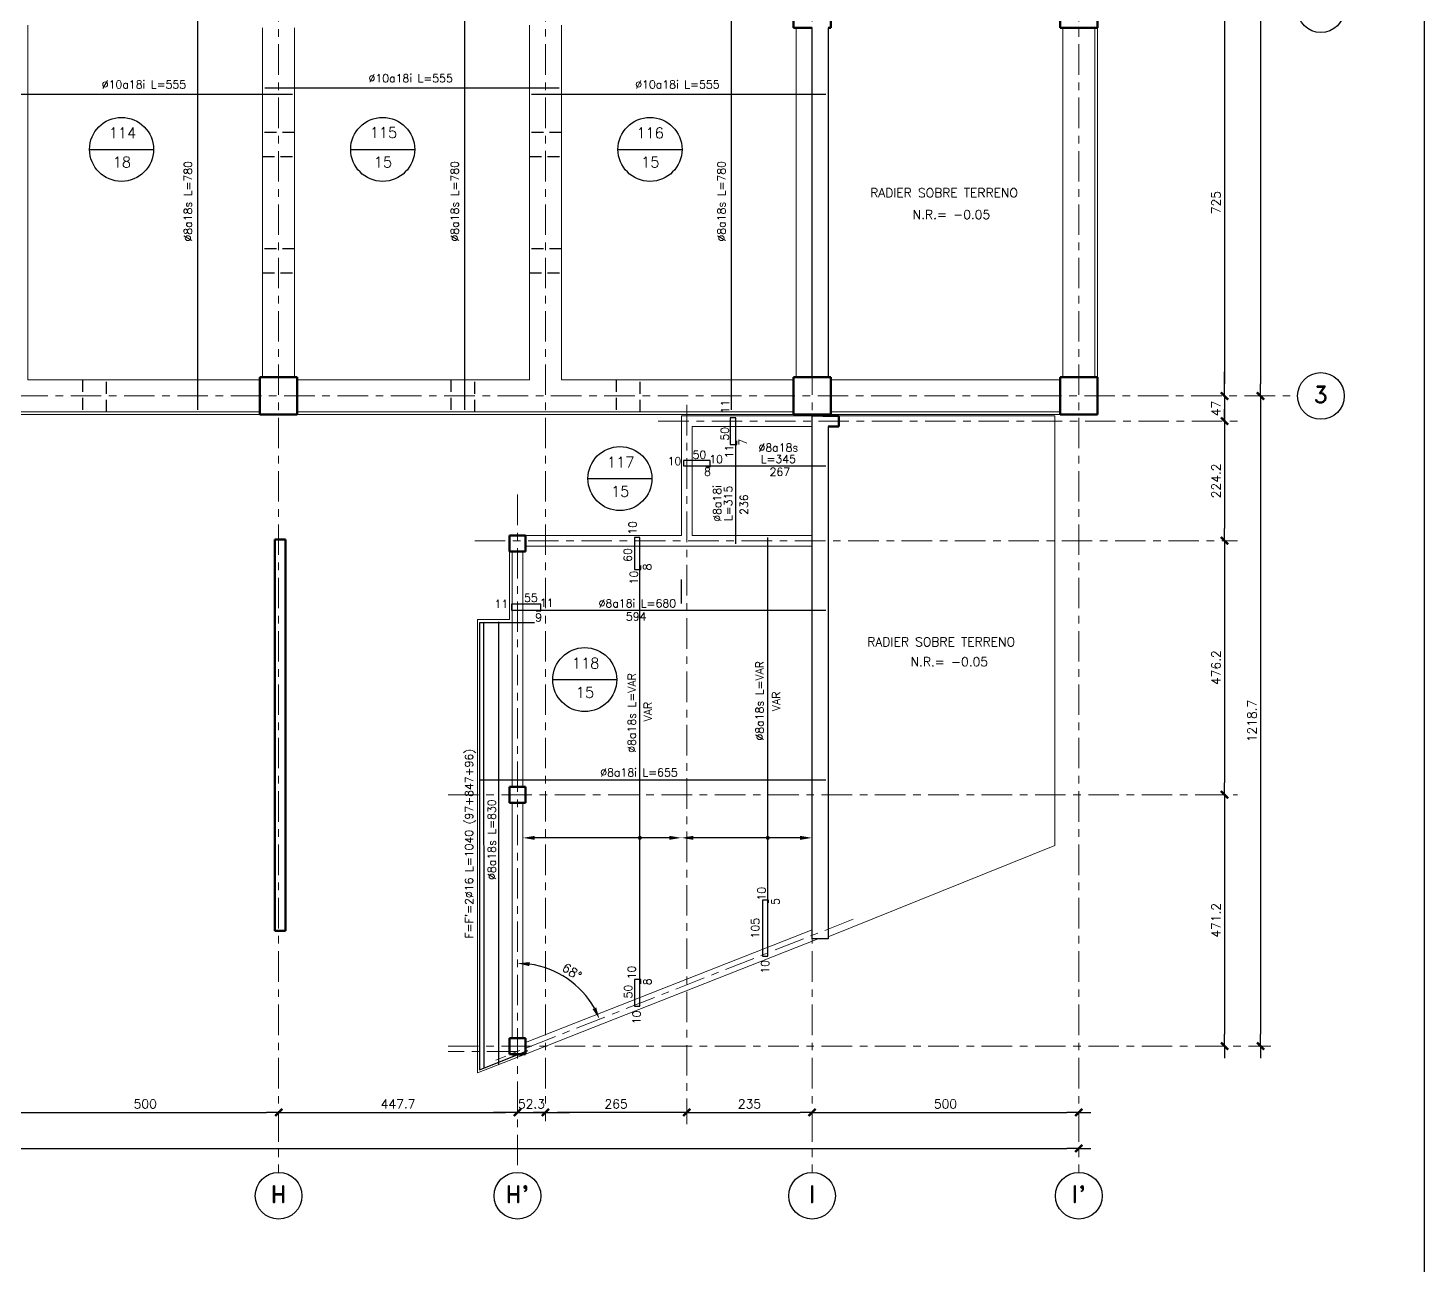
# Model space of a CAD drawing. Extents: x -4 to 6083, y -4 to 8618.
# Drawn here: x 3465 to 6083, y 3452 to 5771 of the extents above; entities that cross this region are included whole.
import ezdxf
from ezdxf.enums import TextEntityAlignment as Align
from ezdxf.xclip import XClip

# ---------------------------------------------------------------- set-up
doc = ezdxf.new("R2010")
doc.units = 0
doc.header["$LTSCALE"] = 45
doc.header["$MEASUREMENT"] = 0
doc.header["$XCLIPFRAME"] = 0
doc.linetypes.add('2017_67-101$0$DASHED', pattern=[0.75, 0.5, -0.25])
doc.linetypes.add('2017_67-101$0$Grid Line', pattern=[2.2225, 1.27, -0.3175, 0.3175, -0.3175])
doc.layers.get('0').update_dxf_attribs({"linetype": 'CONTINUOUS'})
for name, color, linetype in [('2017_67-101$0$RLA-COTAS', 2, 'CONTINUOUS'), ('2017_67-101$0$RLA-SEGMENTOS1', 2, '2017_67-101$0$DASHED'), ('fe', 7, 'CONTINUOUS'), ('RLA-FORMATO', 7, 'CONTINUOUS'), ('RLA-LOSAS', 3, 'CONTINUOUS'), ('TEXTOS-SM', 3, 'CONTINUOUS'), ('TEXTOS50A', 3, 'CONTINUOUS')]:
    doc.layers.add(name, color=color, linetype=linetype)
for name, color, linetype, lineweight in [('2017_67-101$0$RLE-EJE', 3, 'CONTINUOUS', 25), ('2017_67-101$0$RLE-EJES', 1, '2017_67-101$0$Grid Line', 9), ('2017_67-101$0$RLE-LOSA', 3, 'CONTINUOUS', 15), ('2017_67-101$0$RLE-MURO', 3, 'CONTINUOUS', 25), ('2017_67-101$0$RLE-NIVELES', 3, 'CONTINUOUS', 9), ('2017_67-101$0$RLE-PILAR', 3, 'CONTINUOUS', 50), ('2017_67-101$0$RLE-VIGA', 3, 'CONTINUOUS', 15)]:
    doc.layers.add(name, color=color, linetype=linetype, lineweight=lineweight)
doc.styles.add('2017_67-101$0$ROMAND', font='romand', dxfattribs={"height": 31.5})
doc.styles.add('2017_67-101$0$ROMANS', font='ROMANS.shx', dxfattribs={"height": 16.875})
doc.styles.add('ROMAND', font='romand', dxfattribs={"height": 31.5})
doc.styles.add('ROMANS0', font='romans.shx')
doc.dimstyles.new('2017_67-101$0$ING-75', dxfattribs={"dimscale": 75, "dimtxt": 0.27, "dimasz": 0.3, "dimexe": 0, "dimexo": 0, "dimgap": 0.1, "dimtad": 1, "dimdec": 1, "dimzin": 12, "dimdsep": 46, "dimtxsty": '2017_67-101$0$ROMANS', "dimblk": '2017_67-101$0$TICK1', "dimblk1": '2017_67-101$0$TICK1', "dimblk2": '2017_67-101$0$TICK1', "dimcen": 0.09, "dimclrd": 2, "dimclre": 1, "dimclrt": 3, "dimadec": 0, "dimazin": 0, "dimtfac": 1, "dimtdec": 0, "dimtix": 1, "dimtmove": 2, "dimatfit": 3, "dimldrblk": '2017_67-101$0$TICK1', "dimfxl": 0, "dimfxlon": 1, "dimtolj": 1, "dimtzin": 0, "dimarcsym": 0})

# ---------------------------------------------------------------- blocks, each defined once
blk = doc.blocks.new('2017_67-101$0$TICK1')
at = {"color": 2}
for points in [[(0, 0), (-1, 0)], [(0, 0), (1, 0)]]:
    blk.add_lwpolyline(points, dxfattribs=at)
at = {"color": 2, "const_width": 0.2}
blk.add_lwpolyline([(-0.3, -0.3), (0.3, 0.3)], dxfattribs=at)
blk = doc.blocks.new('*D80')
at = {"layer": '2017_67-101$0$RLA-COTAS', "color": 2, "lineweight": -2, "transparency": 16777216}
blk.add_line((1058.8, 532.4), (5538.8, 532.4), dxfattribs=at)
at = {"layer": '2017_67-101$0$RLA-COTAS', "color": 2, "lineweight": -2, "transparency": 16777216, "xscale": 22.5, "yscale": 22.5, "zscale": 22.5, "rotation": 180}
blk.add_blockref('2017_67-101$0$TICK1', (1036.3, 532.4), dxfattribs=at)
at = {"layer": '2017_67-101$0$RLA-COTAS', "color": 2, "lineweight": -2, "transparency": 16777216, "xscale": 22.5, "yscale": 22.5, "zscale": 22.5}
blk.add_blockref('2017_67-101$0$TICK1', (5561.3, 532.4), dxfattribs=at)
at = {"layer": '2017_67-101$0$RLA-COTAS', "color": 3, "transparency": 16777216, "insert": (3298.8, 548.4), "char_height": 16.88, "attachment_point": 5, "style": '2017_67-101$0$ROMANS'}
blk.add_mtext('\\A1;4525', dxfattribs=at)
blk = doc.blocks.new('*D88')
at = {"layer": '2017_67-101$0$RLA-COTAS', "color": 2, "lineweight": -2, "transparency": 16777216}
blk.add_line((3583.8, 599.9), (4038.8, 599.9), dxfattribs=at)
at = {"layer": '2017_67-101$0$RLA-COTAS', "color": 2, "lineweight": -2, "transparency": 16777216, "xscale": 22.5, "yscale": 22.5, "zscale": 22.5, "rotation": 180}
blk.add_blockref('2017_67-101$0$TICK1', (3561.3, 599.9), dxfattribs=at)
at = {"layer": '2017_67-101$0$RLA-COTAS', "color": 2, "lineweight": -2, "transparency": 16777216, "xscale": 22.5, "yscale": 22.5, "zscale": 22.5}
blk.add_blockref('2017_67-101$0$TICK1', (4061.3, 599.9), dxfattribs=at)
at = {"layer": '2017_67-101$0$RLA-COTAS', "color": 3, "transparency": 16777216, "insert": (3811.3, 615.9), "char_height": 16.88, "attachment_point": 5, "style": '2017_67-101$0$ROMANS'}
blk.add_mtext('\\A1;500', dxfattribs=at)
blk = doc.blocks.new('*D89')
at = {"layer": '2017_67-101$0$RLA-COTAS', "color": 2, "lineweight": -2, "transparency": 16777216}
blk.add_line((4083.8, 599.9), (4486.5, 599.9), dxfattribs=at)
at = {"layer": '2017_67-101$0$RLA-COTAS', "color": 2, "lineweight": -2, "transparency": 16777216, "xscale": 22.5, "yscale": 22.5, "zscale": 22.5, "rotation": 180}
blk.add_blockref('2017_67-101$0$TICK1', (4061.3, 599.9), dxfattribs=at)
at = {"layer": '2017_67-101$0$RLA-COTAS', "color": 2, "lineweight": -2, "transparency": 16777216, "xscale": 22.5, "yscale": 22.5, "zscale": 22.5}
blk.add_blockref('2017_67-101$0$TICK1', (4509, 599.9), dxfattribs=at)
at = {"layer": '2017_67-101$0$RLA-COTAS', "color": 3, "transparency": 16777216, "insert": (4285.2, 615.9), "char_height": 16.88, "attachment_point": 5, "style": '2017_67-101$0$ROMANS'}
blk.add_mtext('\\A1;447.7', dxfattribs=at)
blk = doc.blocks.new('*D90')
at = {"layer": '2017_67-101$0$RLA-COTAS', "color": 2, "lineweight": -2, "transparency": 16777216}
for p, q in [((4486.5, 599.9), (4464, 599.9)), ((4509, 599.9), (4561.3, 599.9)), ((4583.8, 599.9), (4606.3, 599.9))]:
    blk.add_line(p, q, dxfattribs=at)
at = {"layer": '2017_67-101$0$RLA-COTAS', "color": 2, "lineweight": -2, "transparency": 16777216, "xscale": 22.5, "yscale": 22.5, "zscale": 22.5}
blk.add_blockref('2017_67-101$0$TICK1', (4509, 599.9), dxfattribs=at)
at = {"layer": '2017_67-101$0$RLA-COTAS', "color": 2, "lineweight": -2, "transparency": 16777216, "xscale": 22.5, "yscale": 22.5, "zscale": 22.5, "rotation": 180}
blk.add_blockref('2017_67-101$0$TICK1', (4561.3, 599.9), dxfattribs=at)
at = {"layer": '2017_67-101$0$RLA-COTAS', "color": 3, "transparency": 16777216, "insert": (4535.2, 615.9), "char_height": 16.88, "attachment_point": 5, "style": '2017_67-101$0$ROMANS'}
blk.add_mtext('\\A1;52.3', dxfattribs=at)
blk = doc.blocks.new('*D91')
at = {"layer": '2017_67-101$0$RLA-COTAS', "color": 2, "lineweight": -2, "transparency": 16777216}
blk.add_line((4848.8, 599.9), (5038.8, 599.9), dxfattribs=at)
at = {"layer": '2017_67-101$0$RLA-COTAS', "color": 2, "lineweight": -2, "transparency": 16777216, "xscale": 22.5, "yscale": 22.5, "zscale": 22.5, "rotation": 180}
blk.add_blockref('2017_67-101$0$TICK1', (4826.3, 599.9), dxfattribs=at)
at = {"layer": '2017_67-101$0$RLA-COTAS', "color": 2, "lineweight": -2, "transparency": 16777216, "xscale": 22.5, "yscale": 22.5, "zscale": 22.5}
blk.add_blockref('2017_67-101$0$TICK1', (5061.3, 599.9), dxfattribs=at)
at = {"layer": '2017_67-101$0$RLA-COTAS', "color": 3, "transparency": 16777216, "insert": (4943.8, 615.9), "char_height": 16.88, "attachment_point": 5, "style": '2017_67-101$0$ROMANS'}
blk.add_mtext('\\A1;235', dxfattribs=at)
blk = doc.blocks.new('*D92')
at = {"layer": '2017_67-101$0$RLA-COTAS', "color": 2, "lineweight": -2, "transparency": 16777216}
blk.add_line((5083.8, 599.9), (5538.8, 599.9), dxfattribs=at)
at = {"layer": '2017_67-101$0$RLA-COTAS', "color": 2, "lineweight": -2, "transparency": 16777216, "xscale": 22.5, "yscale": 22.5, "zscale": 22.5, "rotation": 180}
blk.add_blockref('2017_67-101$0$TICK1', (5061.3, 599.9), dxfattribs=at)
at = {"layer": '2017_67-101$0$RLA-COTAS', "color": 2, "lineweight": -2, "transparency": 16777216, "xscale": 22.5, "yscale": 22.5, "zscale": 22.5}
blk.add_blockref('2017_67-101$0$TICK1', (5561.3, 599.9), dxfattribs=at)
at = {"layer": '2017_67-101$0$RLA-COTAS', "color": 3, "transparency": 16777216, "insert": (5311.3, 615.9), "char_height": 16.88, "attachment_point": 5, "style": '2017_67-101$0$ROMANS'}
blk.add_mtext('\\A1;500', dxfattribs=at)
blk = doc.blocks.new('*D93')
at = {"layer": '2017_67-101$0$RLA-COTAS', "color": 2, "lineweight": -2, "transparency": 16777216}
blk.add_line((5901.9, 4605.2), (5901.9, 1965.5), dxfattribs=at)
at = {"layer": '2017_67-101$0$RLA-COTAS', "color": 2, "lineweight": -2, "transparency": 16777216, "xscale": 22.5, "yscale": 22.5, "zscale": 22.5}
for p, rotation in [((5901.9, 4627.7), 90), ((5901.9, 1943), 270)]:
    blk.add_blockref('2017_67-101$0$TICK1', p, dxfattribs=dict(at, rotation=rotation))
at = {"layer": '2017_67-101$0$RLA-COTAS', "color": 3, "transparency": 16777216, "insert": (5886, 3285.4), "char_height": 16.88, "attachment_point": 5, "rotation": 90, "style": '2017_67-101$0$ROMANS'}
blk.add_mtext('\\A1;2684.7', dxfattribs=at)
blk = doc.blocks.new('*D94')
at = {"layer": '2017_67-101$0$RLA-COTAS', "color": 2, "lineweight": -2, "transparency": 16777216}
blk.add_line((5901.9, 1920.5), (5901.9, 746.9), dxfattribs=at)
at = {"layer": '2017_67-101$0$RLA-COTAS', "color": 2, "lineweight": -2, "transparency": 16777216, "xscale": 22.5, "yscale": 22.5, "zscale": 22.5}
for p, rotation in [((5901.9, 1943), 90), ((5901.9, 724.4), 270)]:
    blk.add_blockref('2017_67-101$0$TICK1', p, dxfattribs=dict(at, rotation=rotation))
at = {"layer": '2017_67-101$0$RLA-COTAS', "color": 3, "transparency": 16777216, "insert": (5886, 1333.7), "char_height": 16.88, "attachment_point": 5, "rotation": 90, "style": '2017_67-101$0$ROMANS'}
blk.add_mtext('\\A1;1218.7', dxfattribs=at)
blk = doc.blocks.new('*D97')
at = {"layer": '2017_67-101$0$RLA-COTAS', "color": 2, "lineweight": -2, "transparency": 16777216}
blk.add_line((5834.4, 2645.5), (5834.4, 1965.5), dxfattribs=at)
at = {"layer": '2017_67-101$0$RLA-COTAS', "color": 2, "lineweight": -2, "transparency": 16777216, "xscale": 22.5, "yscale": 22.5, "zscale": 22.5}
for p, rotation in [((5834.4, 2668), 90), ((5834.4, 1943), 270)]:
    blk.add_blockref('2017_67-101$0$TICK1', p, dxfattribs=dict(at, rotation=rotation))
at = {"layer": '2017_67-101$0$RLA-COTAS', "color": 3, "transparency": 16777216, "insert": (5818.5, 2305.5), "char_height": 16.88, "attachment_point": 5, "rotation": 90, "style": '2017_67-101$0$ROMANS'}
blk.add_mtext('\\A1;725', dxfattribs=at)
blk = doc.blocks.new('*D98')
at = {"layer": '2017_67-101$0$RLA-COTAS', "color": 2, "lineweight": -2, "transparency": 16777216}
for p, q in [((5834.4, 1965.5), (5834.4, 1988)), ((5834.4, 1943), (5834.4, 1896)), ((5834.4, 1873.5), (5834.4, 1851))]:
    blk.add_line(p, q, dxfattribs=at)
at = {"layer": '2017_67-101$0$RLA-COTAS', "color": 2, "lineweight": -2, "transparency": 16777216, "xscale": 22.5, "yscale": 22.5, "zscale": 22.5}
for p, rotation in [((5834.4, 1943), 270), ((5834.4, 1896), 90)]:
    blk.add_blockref('2017_67-101$0$TICK1', p, dxfattribs=dict(at, rotation=rotation))
at = {"layer": '2017_67-101$0$RLA-COTAS', "color": 3, "transparency": 16777216, "insert": (5818.5, 1919.5), "char_height": 16.88, "attachment_point": 5, "rotation": 90, "style": '2017_67-101$0$ROMANS'}
blk.add_mtext('\\A1;47', dxfattribs=at)
blk = doc.blocks.new('*D99')
at = {"layer": '2017_67-101$0$RLA-COTAS', "color": 2, "lineweight": -2, "transparency": 16777216}
blk.add_line((5834.4, 1873.5), (5834.4, 1694.3), dxfattribs=at)
at = {"layer": '2017_67-101$0$RLA-COTAS', "color": 2, "lineweight": -2, "transparency": 16777216, "xscale": 22.5, "yscale": 22.5, "zscale": 22.5}
for p, rotation in [((5834.4, 1896), 90), ((5834.4, 1671.8), 270)]:
    blk.add_blockref('2017_67-101$0$TICK1', p, dxfattribs=dict(at, rotation=rotation))
at = {"layer": '2017_67-101$0$RLA-COTAS', "color": 3, "transparency": 16777216, "insert": (5818.5, 1783.9), "char_height": 16.88, "attachment_point": 5, "rotation": 90, "style": '2017_67-101$0$ROMANS'}
blk.add_mtext('\\A1;224.2', dxfattribs=at)
blk = doc.blocks.new('*D100')
at = {"layer": '2017_67-101$0$RLA-COTAS', "color": 2, "lineweight": -2, "transparency": 16777216}
blk.add_line((5834.4, 1649.3), (5834.4, 1218.1), dxfattribs=at)
at = {"layer": '2017_67-101$0$RLA-COTAS', "color": 2, "lineweight": -2, "transparency": 16777216, "xscale": 22.5, "yscale": 22.5, "zscale": 22.5}
for p, rotation in [((5834.4, 1671.8), 90), ((5834.4, 1195.6), 270)]:
    blk.add_blockref('2017_67-101$0$TICK1', p, dxfattribs=dict(at, rotation=rotation))
at = {"layer": '2017_67-101$0$RLA-COTAS', "color": 3, "transparency": 16777216, "insert": (5818.5, 1433.7), "char_height": 16.88, "attachment_point": 5, "rotation": 90, "style": '2017_67-101$0$ROMANS'}
blk.add_mtext('\\A1;476.2', dxfattribs=at)
blk = doc.blocks.new('*D101')
at = {"layer": '2017_67-101$0$RLA-COTAS', "color": 2, "lineweight": -2, "transparency": 16777216}
blk.add_line((5834.4, 1173.1), (5834.4, 746.9), dxfattribs=at)
at = {"layer": '2017_67-101$0$RLA-COTAS', "color": 2, "lineweight": -2, "transparency": 16777216, "xscale": 22.5, "yscale": 22.5, "zscale": 22.5}
for p, rotation in [((5834.4, 1195.6), 90), ((5834.4, 724.4), 270)]:
    blk.add_blockref('2017_67-101$0$TICK1', p, dxfattribs=dict(at, rotation=rotation))
at = {"layer": '2017_67-101$0$RLA-COTAS', "color": 3, "transparency": 16777216, "insert": (5818.5, 960), "char_height": 16.88, "attachment_point": 5, "rotation": 90, "style": '2017_67-101$0$ROMANS'}
blk.add_mtext('\\A1;471.2', dxfattribs=at)
blk = doc.blocks.new('*D111')
at = {"layer": '2017_67-101$0$RLA-COTAS', "color": 2, "lineweight": -2, "transparency": 16777216}
blk.add_arc((4509, 714.2), 165.3, 29.306, 82.1954, dxfattribs=at)
at = {"layer": '2017_67-101$0$RLA-COTAS', "color": 2, "transparency": 16777216}
for points in [[(4531.2, 874.2), (4531.7, 881.7), (4509, 879.5)], [(4656.6, 796.7), (4649.8, 793.5), (4662.8, 774.8)]]:
    blk.add_solid(points, dxfattribs=at)
at = {"layer": '2017_67-101$0$RLA-COTAS', "color": 3, "transparency": 16777216, "insert": (4611, 864), "char_height": 16.88, "attachment_point": 5, "rotation": 325.7507, "style": '2017_67-101$0$ROMANS'}
blk.add_mtext('\\A1;68°', dxfattribs=at)
blk = doc.blocks.new('*D114')
at = {"layer": '2017_67-101$0$RLA-COTAS', "color": 2, "lineweight": -2, "transparency": 16777216}
blk.add_line((4803.8, 599.9), (4583.8, 599.9), dxfattribs=at)
at = {"layer": '2017_67-101$0$RLA-COTAS', "color": 2, "lineweight": -2, "transparency": 16777216, "xscale": 22.5, "yscale": 22.5, "zscale": 22.5, "rotation": 180}
blk.add_blockref('2017_67-101$0$TICK1', (4561.3, 599.9), dxfattribs=at)
at = {"layer": '2017_67-101$0$RLA-COTAS', "color": 2, "lineweight": -2, "transparency": 16777216, "xscale": 22.5, "yscale": 22.5, "zscale": 22.5}
blk.add_blockref('2017_67-101$0$TICK1', (4826.3, 599.9), dxfattribs=at)
at = {"layer": '2017_67-101$0$RLA-COTAS', "color": 3, "transparency": 16777216, "insert": (4693.8, 615.9), "char_height": 16.88, "attachment_point": 5, "style": '2017_67-101$0$ROMANS'}
blk.add_mtext('\\A1;265', dxfattribs=at)
blk = doc.blocks.new('2017_67-101')
at = {"layer": '2017_67-101$0$RLA-SEGMENTOS1'}
for p, q in [((4091.32, 2437.18), (4031.32, 2437.18)), ((4591.32, 2437.18), (4531.32, 2437.18)), ((4031.32, 2392.18), (4091.32, 2392.18)), ((4531.32, 2392.18), (4591.32, 2392.18)), ((4091.32, 2218.85), (4031.32, 2218.85)), ((4591.32, 2218.85), (4531.32, 2218.85)), ((4031.32, 2173.85), (4091.32, 2173.85)), ((4531.32, 2173.85), (4591.32, 2173.85)), ((3693.82, 1973.02), (3693.82, 1913.02)), ((3738.82, 1913.02), (3738.82, 1973.02)), ((4383.82, 1973.02), (4383.82, 1913.02)), ((4428.82, 1913.02), (4428.82, 1973.02)), ((4693.82, 1973.02), (4693.82, 1913.02)), ((4738.82, 1913.02), (4738.82, 1973.02))]:
    blk.add_line(p, q, dxfattribs=at)
at = {"layer": '2017_67-101$0$RLE-EJE'}
for centre in [(6015.09, 2668.02), (6015.09, 1943.01), (4061.32, 443.69), (4509.03, 443.69), (5061.32, 443.69), (5561.32, 443.69)]:
    blk.add_circle(centre, 43.75, dxfattribs=at)
at = {"layer": '2017_67-101$0$RLE-EJES'}
for p, q in [((4061.32, 4902.6), (4061.32, 487.44)), ((5061.32, 4902.6), (5061.32, 487.44)), ((5561.32, 4902.6), (5561.32, 487.44)), ((4561.32, 4802.62), (4561.32, 583.7)), ((571.32, 1943.01), (5971.34, 1943.01)), ((4826.32, 1926.37), (4826.32, 578.05)), ((4773.03, 1896.01), (5859.03, 1896.01)), ((4509.03, 1758.05), (4509.03, 487.44)), ((4429.03, 1671.78), (5859.03, 1671.78)), ((4379.03, 1195.56), (5859.03, 1195.56)), ((5138.31, 962.09), (4468.42, 698.19)), ((4379.03, 724.35), (5921.03, 724.35)), ((4509.03, 714.19), (4379.03, 714.19))]:
    blk.add_line(p, q, dxfattribs=at)
at = {"layer": '2017_67-101$0$RLE-LOSA'}
for p, q in [((5596.32, 2633.01), (5596.32, 1978.01)), ((4026.32, 1908.01), (3096.32, 1908.01)), ((5026.32, 1908.01), (4096.32, 1908.01)), ((5526.32, 1908.01), (5096.32, 1908.01)), ((5111.32, 1906.01), (5516.34, 1906.01)), ((5516.34, 1906.01), (5516.34, 1100.26)), ((4494.03, 1523.77), (4494.03, 1651.78)), ((4434.03, 673.9), (4434.03, 1523.77)), ((4434.03, 1523.77), (4494.03, 1523.77)), ((5516.34, 1100.26), (5091.32, 928.89)), ((4519.03, 707.38), (4434.03, 673.9))]:
    blk.add_line(p, q, dxfattribs=at)
at = {"layer": '2017_67-101$0$RLE-MURO'}
for p, q in [((5061.32, 1978.02), (5061.32, 2633.01)), ((5091.32, 2633.01), (5091.32, 1978.02)), ((5091.32, 1978.02), (5061.32, 1978.02)), ((5061.32, 925.44), (5061.32, 1906.01)), ((5061.32, 1906.01), (5081.32, 1906.01)), ((5091.32, 1886.01), (5091.32, 925.44)), ((5091.32, 925.44), (5061.32, 925.44))]:
    blk.add_line(p, q, dxfattribs=at)
at = {"layer": '2017_67-101$0$RLE-PILAR'}
for p, q in [((5026.32, 2633.01), (5026.32, 2703.01)), ((5096.32, 2703.01), (5096.32, 2633.01)), ((5526.32, 2633.01), (5526.32, 2703.01)), ((5596.32, 2703.01), (5596.32, 2633.01)), ((5061.32, 2633.01), (5026.32, 2633.01)), ((5096.32, 2633.01), (5091.32, 2633.01)), ((5596.32, 2633.01), (5526.32, 2633.01)), ((4026.32, 1978.01), (4096.32, 1978.01)), ((4026.32, 1908.01), (4026.32, 1978.01)), ((4096.32, 1978.01), (4096.32, 1908.01)), ((5026.32, 1978.01), (5096.32, 1978.01)), ((5026.32, 1908.01), (5026.32, 1978.01)), ((5096.32, 1978.01), (5096.32, 1908.01)), ((5526.32, 1978.01), (5596.32, 1978.01)), ((5526.32, 1908.01), (5526.32, 1978.01)), ((5596.32, 1978.01), (5596.32, 1908.01)), ((4096.32, 1908.01), (4026.32, 1908.01)), ((5096.32, 1908.01), (5026.32, 1908.01)), ((5081.32, 1906.01), (5111.32, 1906.01)), ((5111.32, 1886.01), (5091.32, 1886.01)), ((5111.32, 1906.01), (5111.32, 1886.01)), ((5596.32, 1908.01), (5526.32, 1908.01)), ((4494.03, 1681.78), (4524.03, 1681.78)), ((4494.03, 1651.78), (4494.03, 1681.78)), ((4524.03, 1681.78), (4524.03, 1651.78)), ((4054.03, 940.46), (4054.03, 1673.76)), ((4054.03, 1673.76), (4074.03, 1673.76)), ((4074.03, 1673.76), (4074.03, 940.46)), ((4524.03, 1651.78), (4494.03, 1651.78)), ((4494.03, 1180.56), (4494.03, 1210.56)), ((4494.03, 1210.56), (4524.03, 1210.56)), ((4524.03, 1210.56), (4524.03, 1180.56)), ((4524.03, 1180.56), (4494.03, 1180.56)), ((4054.03, 940.46), (4074.03, 940.46)), ((4494.03, 739.35), (4524.03, 739.35)), ((4494.03, 709.35), (4494.03, 739.35)), ((4524.03, 739.35), (4524.03, 709.35)), ((4524.03, 709.35), (4494.03, 709.35))]:
    blk.add_line(p, q, dxfattribs=at)
at = {"layer": '2017_67-101$0$RLE-VIGA'}
for p, q in [((3591.32, 2638.02), (3591.32, 1973.02)), ((4031.32, 2633.02), (4031.32, 1978.01)), ((4091.32, 2633.02), (4091.32, 1978.01)), ((4531.32, 2638.02), (4531.32, 1973.02)), ((4591.32, 2638.02), (4591.32, 1973.02)), ((5031.32, 2633.01), (5031.32, 1978.01)), ((5091.32, 2633.01), (5091.32, 1978.01)), ((5531.32, 2633.01), (5531.32, 1978.01)), ((5591.32, 2633.01), (5591.32, 1978.01)), ((3591.32, 1973.02), (4026.32, 1973.02)), ((4096.32, 1973.02), (4531.32, 1973.02)), ((4591.32, 1973.02), (5026.32, 1973.02)), ((5096.32, 1973.02), (5526.32, 1973.02)), ((3096.32, 1913.02), (4026.32, 1913.02)), ((4096.32, 1913.02), (5026.32, 1913.02)), ((5096.32, 1913.02), (5526.32, 1913.02)), ((5061.32, 1906.01), (4816.32, 1906.01)), ((4816.32, 1681.78), (4816.32, 1906.01)), ((5061.32, 1886.01), (4836.32, 1886.01)), ((4836.32, 1681.78), (4836.32, 1886.01)), ((4816.32, 1681.78), (4524.03, 1681.78)), ((5061.32, 1681.78), (4836.32, 1681.78)), ((4499.03, 1651.78), (4499.03, 1210.56)), ((4519.03, 1651.78), (4519.03, 1210.56)), ((5061.32, 1661.78), (4524.03, 1661.78)), ((4499.03, 1180.56), (4499.03, 739.35)), ((4519.03, 1180.56), (4519.03, 739.35)), ((5061.32, 942.51), (4524.03, 730.85)), ((4524.03, 709.35), (5072.56, 925.44)), ((4499.03, 709.35), (4499.03, 707.38)), ((4519.03, 707.38), (4499.03, 707.38)), ((4524.03, 709.35), (4519.03, 707.38))]:
    blk.add_line(p, q, dxfattribs=at)
at = {"layer": '2017_67-101$0$RLE-EJE', "color": 5, "char_height": 31.25, "width": 1, "attachment_point": 2, "line_spacing_factor": 0.941778, "style": '2017_67-101$0$ROMAND'}
for s, insert in [('3', (6014.9, 1961.14)), ('H', (4061.33, 462.01)), ("H'", (4509.04, 462.01)), ('I', (5061.33, 462.01)), ("I'", (5561.33, 462.01))]:
    blk.add_mtext(s, dxfattribs=dict(at, insert=insert))
at = {"layer": '2017_67-101$0$RLE-NIVELES', "char_height": 16.875, "attachment_point": 5, "line_spacing_factor": 0.941778, "style": '2017_67-101$0$ROMANS'}
for s, insert, width in [('RADIER SOBRE TERRENO', (5308.6, 2323.9), 389.691), ('N.R.= -0.05', (5322.48, 2283.09), 160.6895), ('RADIER SOBRE TERRENO', (5303.26, 1482.12), 389.691), ('N.R.= -0.05', (5318.41, 1444.74), 160.6895)]:
    blk.add_mtext(s, dxfattribs=dict(at, insert=insert, width=width))
at = {"layer": '2017_67-101$0$RLA-COTAS'}
for base, p1, p2, angle, picture, middle in [((5901.93, 1943.01), (5909.43, 4627.72), (5909.43, 1943.01), 90, '*D93', (5886, 3285.36)), ((5834.43, 1943.01), (5841.93, 2668.02), (5841.93, 1943.01), 90, '*D97', (5818.5, 2305.51)), ((5834.43, 1896.01), (5841.93, 1943.01), (5841.93, 1896.01), 90, '*D98', (5818.5, 1919.51)), ((5901.93, 724.35), (5909.43, 1943.01), (5909.43, 724.35), 90, '*D94', (5886, 1333.68)), ((5834.43, 1671.78), (5841.93, 1896.01), (5841.93, 1671.78), 90, '*D99', (5818.5, 1783.89)), ((5834.43, 1195.56), (5841.93, 1671.78), (5841.93, 1195.56), 90, '*D100', (5818.5, 1433.67)), ((5834.43, 724.35), (5841.93, 1195.56), (5841.93, 724.35), 90, '*D101', (5818.5, 959.96)), ((4561.32, 599.94), (4826.32, 607.44), (4561.32, 607.44), 180, '*D114', (4693.82, 615.88))]:
    dim = blk.add_linear_dim(base=base, p1=p1, p2=p2, angle=angle, dimstyle='2017_67-101$0$ING-75', override={"dimexe": 0, "dimexo": 0, "dimdec": 1, "dimfxl": 0, "dimfxlon": 1}, dxfattribs=at)
    dim.commit()
    dim.dimension.update_dxf_attribs({"geometry": picture, "text_midpoint": middle})
dim = blk.add_angular_dim_3p(base=(4627.27, 829.71), center=(4509.03, 714.19), p1=(4662.83, 774.78), p2=(4509.03, 879.5), dimstyle='2017_67-101$0$ING-75', override={"dimexe": 0, "dimsah": 1, "dimfxl": 0}, dxfattribs=at)
dim.commit()
dim.dimension.update_dxf_attribs({"geometry": '*D111', "text_midpoint": (4611.03, 864.01)})
for base, p1, p2, picture, middle in [((4061.32, 599.94), (3561.32, 607.44), (4061.32, 607.44), '*D88', (3811.32, 615.88)), ((4509.03, 599.94), (4061.32, 607.44), (4509.03, 607.44), '*D89', (4285.18, 615.88)), ((4561.32, 599.94), (4509.03, 607.44), (4561.32, 607.44), '*D90', (4535.18, 615.88)), ((5061.32, 599.94), (4826.32, 607.44), (5061.32, 607.44), '*D91', (4943.82, 615.88)), ((5561.32, 599.94), (5061.32, 607.44), (5561.32, 607.44), '*D92', (5311.32, 615.88)), ((5561.32, 532.44), (1036.32, 539.94), (5561.32, 539.94), '*D80', (3298.82, 548.38))]:
    dim = blk.add_linear_dim(base=base, p1=p1, p2=p2, dimstyle='2017_67-101$0$ING-75', override={"dimexe": 0, "dimexo": 0, "dimdec": 1, "dimfxl": 0, "dimfxlon": 1}, dxfattribs=at)
    dim.commit()
    dim.dimension.update_dxf_attribs({"geometry": picture, "text_midpoint": middle})

msp = doc.modelspace()

# ---------------------------------------------------------------- linework, layer by layer
at = {"layer": 'fe', "color": 1}
msp.add_line((4690.32, 4691.49), (4690.32, 4736.49), dxfattribs=at)
at = {"layer": 'fe'}
for points in [[(3783.52, 5831.82), (3783.52, 5054.82)], [(4283.52, 5831.82), (4283.52, 5054.82)], [(4783.52, 5831.82), (4783.52, 5054.82)], [(3909.33, 5658.2), (4461.33, 5658.2)], [(3409.33, 5646.55), (3961.33, 5646.55)], [(4409.33, 5646.55), (4961.33, 5646.55)], [(4792.63, 4803.57), (4792.63, 5039.8), (4781.63, 5039.8), (4781.63, 4989.8), (4794.13, 4989.8), (4794.13, 4996.57)], [(4736.33, 4948.28), (4744.32, 4948.28), (4744.32, 4959.78), (4694.32, 4959.78), (4694.32, 4949.78), (4961.33, 4949.78)], [(4614.05, 3978.6), (4614.05, 3986.6), (4602.55, 3986.6), (4602.55, 3936.6), (4612.55, 3936.6), (4612.55, 4815.28), (4602.55, 4815.28), (4602.55, 4755.28), (4614.05, 4755.28), (4614.05, 4763.28)], [(4853.63, 4130.57), (4853.63, 4135.62), (4842.13, 4135.62), (4842.13, 4030.62), (4852.13, 4030.62), (4852.13, 4815.57)], [(4418.33, 4678.07), (4427.04, 4678.07), (4427.04, 4690.57), (4372.04, 4690.57), (4372.04, 4679.57), (4961.33, 4679.57)], [(4408.04, 4655.56), (4312.04, 4655.57), (4312.04, 3817.57), (4402.74, 3853.84)], [(4415.04, 4655.56), (4319.04, 4655.57), (4319.84, 3820.64), (4402.74, 3853.84)], [(4347.21, 4657.56), (4347.21, 3827.56)], [(4312.04, 4361.48), (4961.33, 4361.48)]]:
    msp.add_lwpolyline(points, dxfattribs=at)
at = {"layer": 'fe', "color": 1}
for points in [[(4667.82, 4252.46), (4415.54, 4252.46)], [(4912.83, 4252.46), (4712.82, 4252.46)]]:
    msp.add_lwpolyline(points, dxfattribs=at)
at = {"layer": 'fe', "const_width": 3.75}
for points in [[(4610.68, 4252.46, 1), (4614.43, 4252.46, 1)], [(4850.26, 4252.46, 1), (4854.01, 4252.46, 1)]]:
    msp.add_lwpolyline(points, format="xyb", close=True, dxfattribs=at)
at = {"layer": 'fe', "color": 2}
for points in [[(4415.54, 4248.71), (4393.04, 4252.46), (4415.54, 4256.21)], [(4667.82, 4248.71), (4690.32, 4252.46), (4667.82, 4256.21)], [(4712.82, 4248.71), (4690.32, 4252.46), (4712.82, 4256.21)], [(4912.83, 4248.71), (4935.33, 4252.46), (4912.83, 4256.21)]]:
    msp.add_solid(points, dxfattribs=at)
at = {"layer": 'RLA-FORMATO', "color": 6, "linetype": 'Continuous'}
msp.add_line((6082.5, 8617.5), (6082.5, 0), dxfattribs=at)
at = {"layer": 'RLA-LOSAS'}
for p, q in [((3580.8, 5543.14), (3700.8, 5543.14)), ((4070.34, 5543.14), (4190.34, 5543.14)), ((4571.44, 5543.14), (4691.44, 5543.14)), ((4515.04, 4925.94), (4635.04, 4925.94)), ((4449.06, 4549.05), (4569.06, 4549.05))]:
    msp.add_line(p, q, dxfattribs=at)
for centre in [(3640.8, 5543.14), (4130.34, 5543.14), (4631.44, 5543.14), (4575.04, 4925.94), (4509.06, 4549.05)]:
    msp.add_circle(centre, 60, dxfattribs=at)

# ---------------------------------------------------------------- block references
at = {"layer": 'fe'}
ref = msp.add_blockref('2017_67-101', (-125.99, 3137.79), dxfattribs=at)
XClip(ref).set_block_clipping_path([(463.7436510171, 382.3966468898), (6063.513371113, 4992.3775595206)])

# ---------------------------------------------------------------- texts
at = {"layer": 'RLA-LOSAS', "char_height": 20, "width": 1, "attachment_point": 2, "line_spacing_factor": 0.941778, "style": 'ROMAND'}
for s, insert in [('114', (3642.65, 5583.93)), ('115', (4131.81, 5584.54)), ('116', (4631.7, 5583.93)), ('18', (3641.38, 5529.2)), ('15', (4130.92, 5529.2)), ('15', (4632.02, 5529.2)), ('117', (4576.49, 4966.73)), ('15', (4575.62, 4911.99)), ('118', (4510.75, 4589.84)), ('15', (4509.64, 4535.1))]:
    msp.add_mtext(s, dxfattribs=dict(at, insert=insert))
at = {"layer": 'TEXTOS-SM', "style": 'ROMANS0'}
for s, rotation, p in [('%%C10a18i L=555', 360, (4182.83, 5668.87)), ('%%C10a18i L=555', 360, (3682.83, 5657.22)), ('%%C10a18i L=555', 360, (4682.83, 5657.22)), ('%%C8a18s L=780', 90, (3772.85, 5445.82)), ('%%C8a18s L=780', 90, (4272.85, 5445.82)), ('%%C8a18s L=780', 90, (4772.85, 5445.82)), ('%%C8a18s', 360, (4872.06, 4976.47)), ('L=345', 360, (4872.06, 4955.1)), ('%%C8a18i', 90.00008, (4764.87, 4879.35)), ('L=315', 90.00008, (4785.63, 4879.35)), ('%%C8a18i L=680', 360, (4607.75, 4684.56)), ('%%C8a18s L=VAR', 90.00008, (4844.51, 4509.38)), ('%%C8a18s L=VAR', 90, (4604.67, 4486.52)), ("F=F'=2%%C16 L=1040 (97+847+96)", 90, (4299.69, 4241.39)), ('%%C8a18i L=655', 360, (4610.79, 4367.53)), ('%%C8a18s L=830', 90, (4342.28, 4249.06))]:
    msp.add_text(s, height=15, rotation=rotation, dxfattribs=at).set_placement(p, align=Align.CENTER)
at = {"layer": 'TEXTOS50A', "style": 'ROMANS0'}
for s, rotation, p in [('11', 90.00008, (4772.23, 5060.68)), ('50', 90.00008, (4771.63, 5009.87)), ('50', 360, (4724.08, 4970.71)), ('11', 90.00008, (4780.09, 4976.65)), ('7', 90.00008, (4805.53, 4994.21)), ('10', 360, (4677.34, 4958.62)), ('10', 360, (4755.38, 4962.22)), ('8', 360, (4739.38, 4938.78)), ('267', 360, (4874.89, 4938.58)), ('236', 90.00008, (4807.62, 4877.17)), ('10', 90, (4598.94, 4833.53)), ('60', 90, (4589.72, 4782.67)), ('8', 90, (4626.21, 4760.24)), ('10', 90, (4601.33, 4740.28)), ('11', 360, (4352.86, 4691.06)), ('55', 360, (4408.17, 4702.36)), ('11', 360, (4437.92, 4693.01)), ('9', 360, (4422.68, 4665.74)), ('594', 360, (4605.59, 4667.31)), ('VAR', 90, (4627.38, 4489.02)), ('VAR', 90.00008, (4868.02, 4508.26)), ('10', 90.00008, (4840.63, 4147.64)), ('5', 90.00008, (4866.64, 4133.1)), ('105', 90.00008, (4828.69, 4083.12)), ('10', 90, (4597.09, 3999.89)), ('10', 90.00008, (4847.13, 4010.62)), ('8', 90, (4626.52, 3982.6)), ('50', 90, (4590.49, 3964.22)), ('10', 90, (4606.4, 3915.83))]:
    msp.add_text(s, height=15, rotation=rotation, dxfattribs=at).set_placement(p, align=Align.MIDDLE)

doc.saveas('drawing.dxf')
